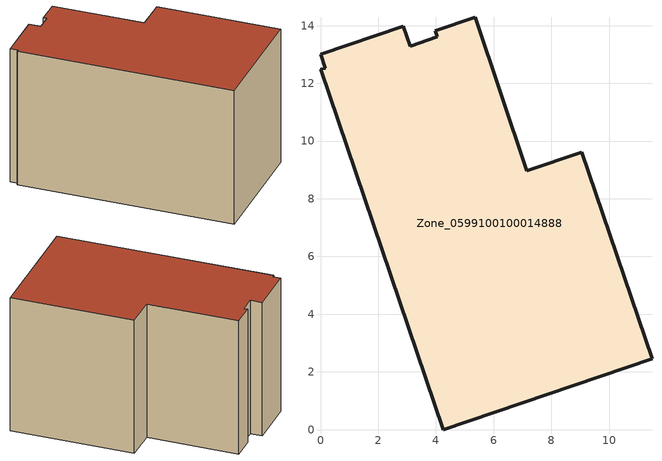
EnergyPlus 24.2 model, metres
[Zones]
Zone_0599100100014888
 floor ground (C_G): 11.49,2.46 4.25,0 0.01,12.48 0.16,12.53 0,13.01 2.88,13.97 3.11,13.29 4.05,13.61 3.98,13.82 5.36,14.29 7.16,8.97 9.06,9.62 z0
 wall outside (C_F): 7.16,8.97 5.36,14.29 3.98,13.82 4.05,13.61 3.11,13.29 2.88,13.97 0,13.01 0.16,12.53 0.01,12.48 4.25,0 11.49,2.46 9.06,9.62 7.16,8.97 z0:8.7
 roof outside (C_R): 11.49,2.46 9.06,9.62 7.16,8.97 5.36,14.29 3.98,13.82 4.05,13.61 3.11,13.29 2.88,13.97 0,13.01 0.16,12.53 0.01,12.48 4.25,0 z8.7
[BUILDING]
Pand.0599100100014888: North Axis=0; Terrain=City; Loads Convergence Tolerance Value=0.04; Temperature Convergence Tolerance Value=0.4; Solar Distribution=FullExterior; Maximum Number of Warmup Days=25; Minimum Number of Warmup Days=1
[Site:Location]
Rotterdam.The.Hague.AP_ZH_NLD Design_Conditions: Latitude=51.96; Longitude=4.45; Time Zone=1; Elevation=-4.5
[SITE:GROUNDTEMPERATURE:BUILDINGSURFACE]
18, 18, 18, 18, 18, 18, 18, 18, 18, 18, 18, 18
[MATERIAL] Thermal Absorptance=0.9; Solar Absorptance=0.7; Visible Absorptance=0.7
Name | Roughness | Thickness | Conductivity | Density | Specific Heat
G.TC.2015-2018 | MediumSmooth | 0.15 | 0.0428571 | 540 | 1210
F.TC.2015-2018 | Rough | 0.3 | 0.0666667 | 1920 | 840
R.TC.2015-2018 | MediumRough | 0.2 | 0.0333333 | 1500 | 1000
[CONSTRUCTION]
C_G: G.TC.2015-2018
C_F: F.TC.2015-2018
C_R: R.TC.2015-2018
[ZONE]
Zone_0599100100014888: Type=1; Multiplier=1; Ceiling Height=Autocalculate; Volume=Autocalculate; Floor Area=autocalculate; Part of Total Floor Area=Yes
[ZONEINFILTRATION:DESIGNFLOWRATE]
Infil_Zone_0599100100014888: Zone or ZoneList or Space or SpaceList=Zone_0599100100014888; Schedule=AlwaysOn; Design Flow Rate Calculation Method=Flow/Area; Flow Rate per Floor Area=0.0015; Constant Term Coefficient=1; Temperature Term Coefficient=0; Velocity Term Coefficient=0; Velocity Squared Term Coefficient=0
[HVACTEMPLATE:ZONE:IDEALLOADSAIRSYSTEM]
Zone_0599100100014888: Maximum Heating Supply Air Temperature=50; Minimum Cooling Supply Air Temperature=13; Maximum Heating Supply Air Humidity Ratio=0.0156; Minimum Cooling Supply Air Humidity Ratio=0.0077; Heating Limit=NoLimit; Cooling Limit=NoLimit; Dehumidification Control Type=ConstantSensibleHeatRatio; Cooling Sensible Heat Ratio=0.7; Dehumidification Setpoint=60; Humidification Control Type=None; Humidification Setpoint=30; Outdoor Air Method=None; Outdoor Air Flow Rate per Person=0.00944; Outdoor Air Flow Rate per Zone Floor Area=0; Outdoor Air Flow Rate per Zone=0; Demand Controlled Ventilation Type=None; Outdoor Air Economizer Type=NoEconomizer; Heat Recovery Type=None; Sensible Heat Recovery Effectiveness=0.7; Latent Heat Recovery Effectiveness=0.65
[ZONECONTROL:THERMOSTAT]
ThermostatControl_Zone_0599100100014888: Zone or ZoneList=Zone_0599100100014888; Control Type Schedule=DualSetpointControlType; Control 1=Thermostat_Zone_0599100100014888; Temperature Difference Between Cutout And Setpoint=0
[THERMOSTATSETPOINT:DUALSETPOINT]
Thermostat_Zone_0599100100014888: Heating Setpoint Temperature Schedule=HeatingSetpoint_Zone_0599100100014888; Cooling Setpoint Temperature Schedule=CoolingSetpoint_Zone_0599100100014888
[SCHEDULE:COMPACT]
HeatingSetpoint_Zone_0599100100014888: Through: 12/31, For: AllDays, Until: 24:00, 21
CoolingSetpoint_Zone_0599100100014888: Through: 12/31, For: AllDays, Until: 24:00, 24
DualSetpointControlType: Through: 12/31, For: AllDays, Until: 24:00, 4
AlwaysOn: Through: 12/31, For: AllDays, Until: 24:00, 1
